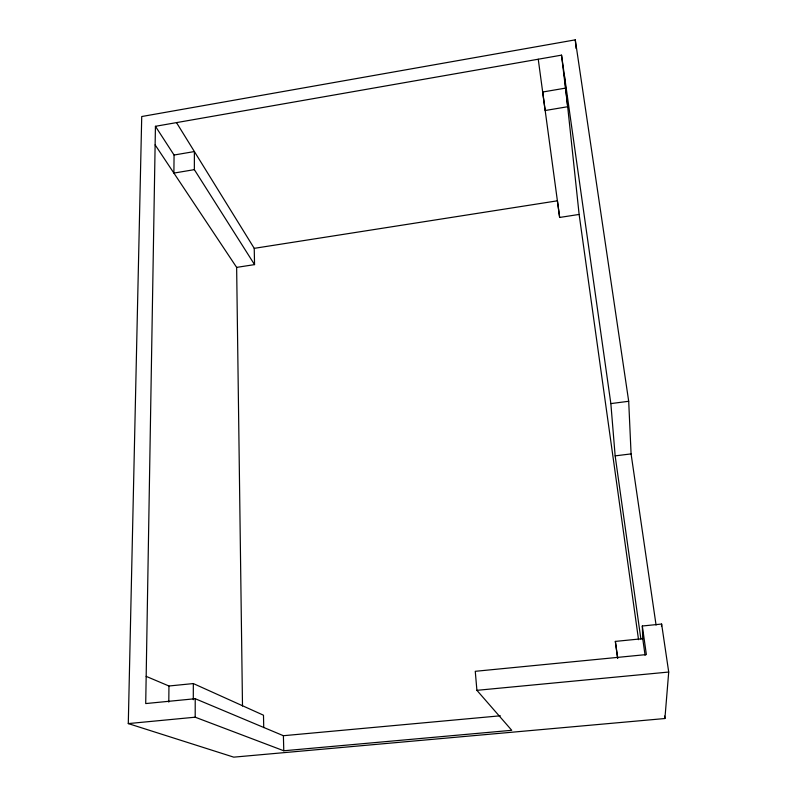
<?xml version="1.0" encoding="UTF-8"?>
<svg xmlns="http://www.w3.org/2000/svg" width="797" height="797" viewBox="0 0 797 797"><rect width="100%" height="100%" fill="white"/><g stroke="black" fill="none" stroke-linecap="round" stroke-linejoin="round"><path stroke-width="1.2" d="M656.07 625.067L631.085 453.901L628.694 401.28L575.285 39.85L141.727 116.531L128.287 723.586L233.75 757.15L664.907 718.525L668.713 672.04L661.62 624.051L642.322 626.004L646.367 654.576L475.261 671.313L476.905 690.332L511.744 730.301L283.782 750.774L195.195 717.2L195.225 698.72L145.712 703.562L155.435 126.305L561.536 55.142L610.851 403.601L615.154 455.864L640.888 639.074M193.292 699.726L193.332 683.567L168.954 685.998L146.17 676.364M155.126 144.875L236.639 267.384L254.552 264.614L194.358 169.641L194.388 151.56L174.065 155.026L155.435 126.305M168.795 702.117L168.954 685.998M174.065 155.026L173.895 173.088L194.358 169.641M661.52 626.492L661.62 624.051M565.073 88.188L542.687 92.014L545.138 110.524L567.683 106.728L561.536 55.142M176.496 122.618L254.233 248.345L557.442 200.804L559.643 217.451L579.13 214.433L564.226 74.211M610.851 403.601L628.694 401.28M615.154 455.864L631.085 453.901M617.536 657.983L615.344 641.406L642.741 638.676L642.322 626.004M128.287 723.586L195.195 717.2M476.905 690.332L668.713 672.04M195.225 698.72L283.393 735.711L500.347 715.796M193.332 683.567L263.488 715.208L263.737 727.591M664.549 716.065L664.907 718.525M615.344 641.406L617.765 658.342M642.741 638.676L645.082 655.283M579.13 214.433L638.536 639.692M538.244 59.227L559.643 217.451M575.285 39.85L576.052 48.487M283.393 735.711L283.782 750.774M254.233 248.345L254.552 264.614M236.639 267.384L242.497 706.003"/></g></svg>
